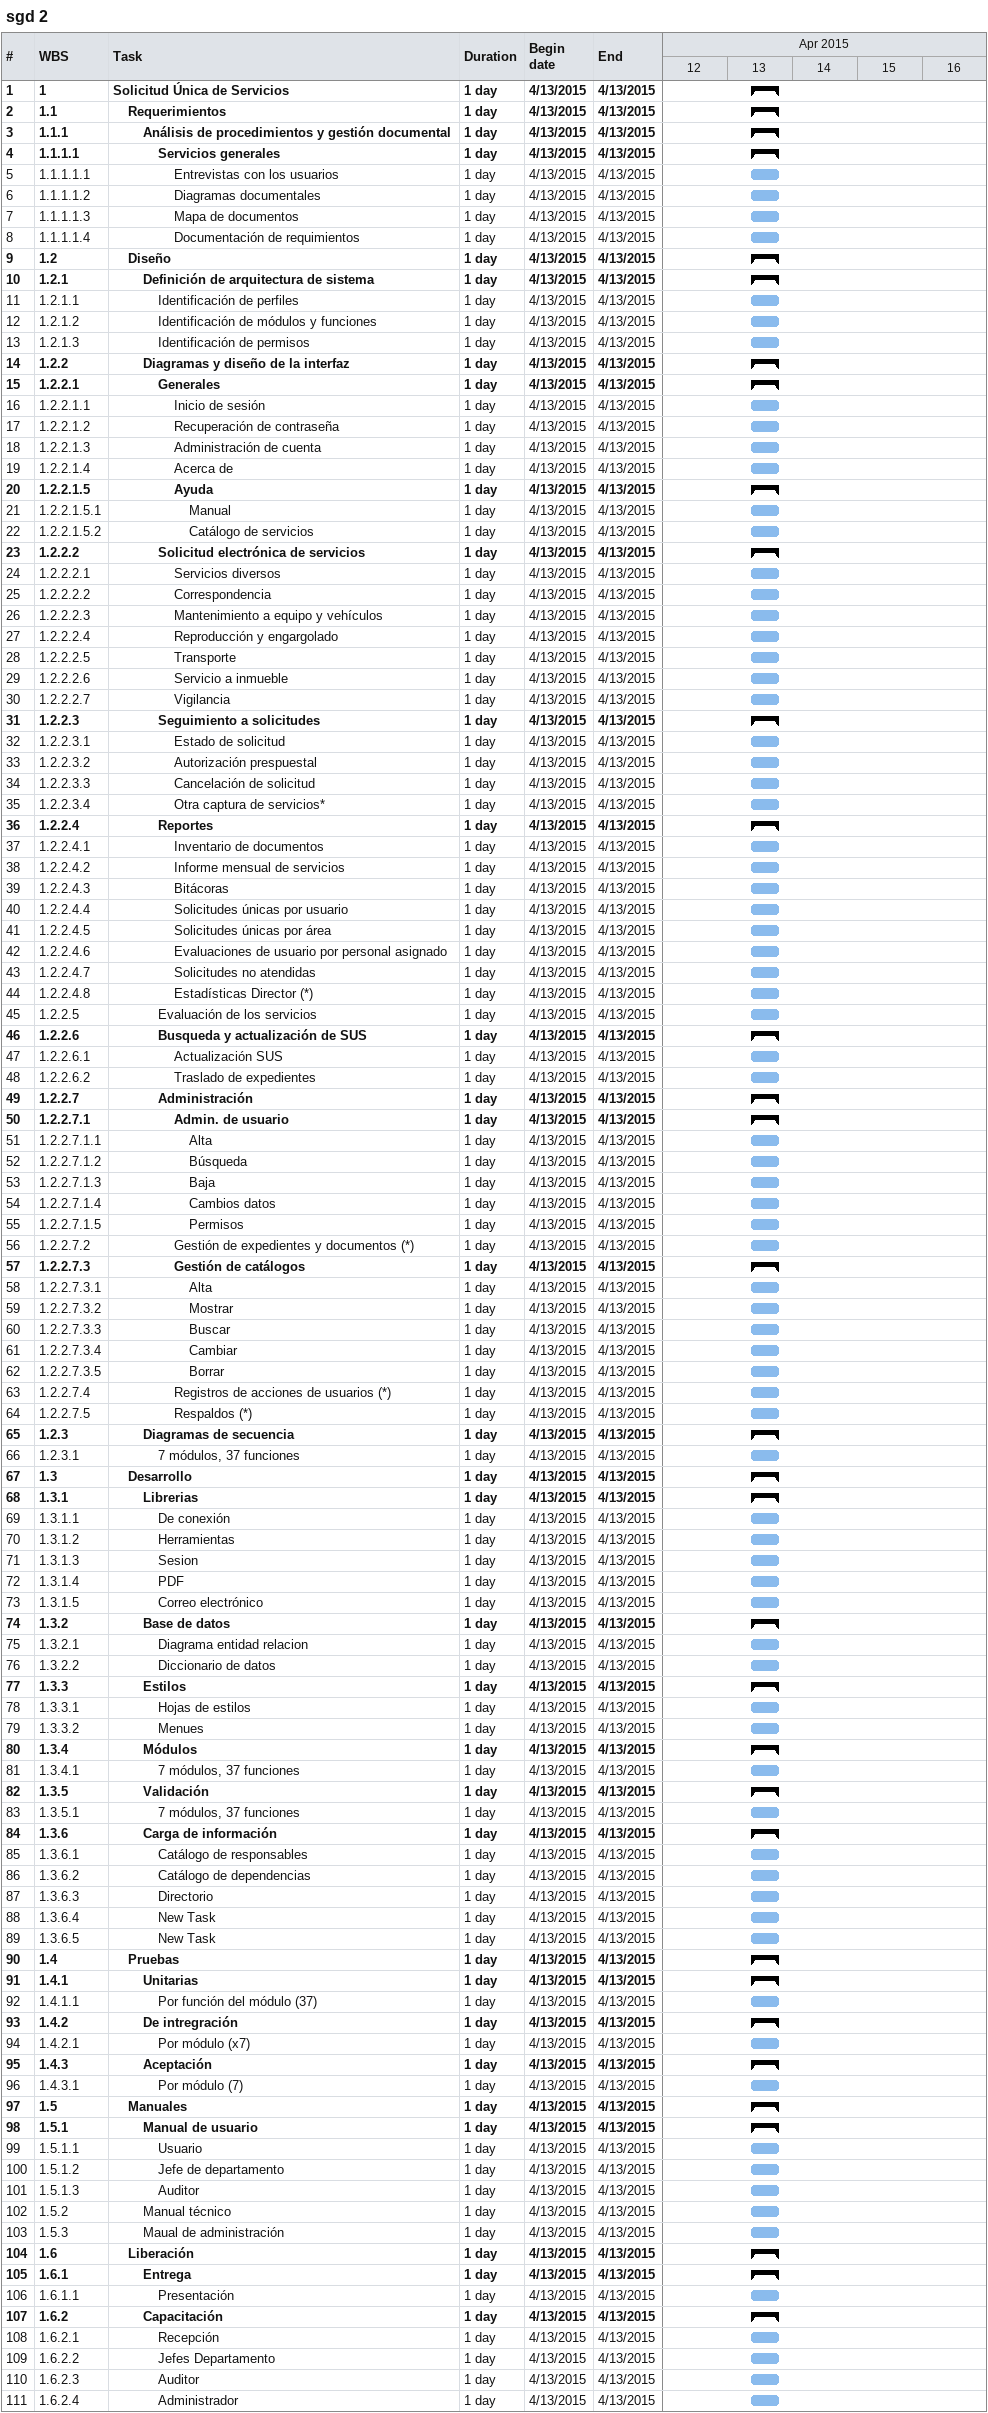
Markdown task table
sgd 2

| ID | WBS | Task | Duration | Start | Finish |
|---|---|---|---|---|---|
| 1 | 1 | **Solicitud Única de Servicios** | 1d | 2015-04-13 | 2015-04-13 |
| 2 | 1.1 | **Requerimientos** | 1d | 2015-04-13 | 2015-04-13 |
| 3 | 1.1.1 | **Análisis de procedimientos y gestión documental** | 1d | 2015-04-13 | 2015-04-13 |
| 4 | 1.1.1.1 | **Servicios generales** | 1d | 2015-04-13 | 2015-04-13 |
| 5 | 1.1.1.1.1 | Entrevistas con los usuarios | 1d | 2015-04-13 | 2015-04-13 |
| 6 | 1.1.1.1.2 | Diagramas documentales | 1d | 2015-04-13 | 2015-04-13 |
| 7 | 1.1.1.1.3 | Mapa de documentos | 1d | 2015-04-13 | 2015-04-13 |
| 8 | 1.1.1.1.4 | Documentación de requimientos | 1d | 2015-04-13 | 2015-04-13 |
| 9 | 1.2 | **Diseño** | 1d | 2015-04-13 | 2015-04-13 |
| 10 | 1.2.1 | **Definición de arquitectura de sistema** | 1d | 2015-04-13 | 2015-04-13 |
| 11 | 1.2.1.1 | Identificación de perfiles | 1d | 2015-04-13 | 2015-04-13 |
| 12 | 1.2.1.2 | Identificación de módulos y funciones | 1d | 2015-04-13 | 2015-04-13 |
| 13 | 1.2.1.3 | Identificación de permisos | 1d | 2015-04-13 | 2015-04-13 |
| 14 | 1.2.2 | **Diagramas y diseño de la interfaz** | 1d | 2015-04-13 | 2015-04-13 |
| 15 | 1.2.2.1 | **Generales** | 1d | 2015-04-13 | 2015-04-13 |
| 16 | 1.2.2.1.1 | Inicio de sesión | 1d | 2015-04-13 | 2015-04-13 |
| 17 | 1.2.2.1.2 | Recuperación de contraseña | 1d | 2015-04-13 | 2015-04-13 |
| 18 | 1.2.2.1.3 | Administración de cuenta | 1d | 2015-04-13 | 2015-04-13 |
| 19 | 1.2.2.1.4 | Acerca de | 1d | 2015-04-13 | 2015-04-13 |
| 20 | 1.2.2.1.5 | **Ayuda** | 1d | 2015-04-13 | 2015-04-13 |
| 21 | 1.2.2.1.5.1 | Manual | 1d | 2015-04-13 | 2015-04-13 |
| 22 | 1.2.2.1.5.2 | Catálogo de servicios | 1d | 2015-04-13 | 2015-04-13 |
| 23 | 1.2.2.2 | **Solicitud electrónica de servicios** | 1d | 2015-04-13 | 2015-04-13 |
| 24 | 1.2.2.2.1 | Servicios diversos | 1d | 2015-04-13 | 2015-04-13 |
| 25 | 1.2.2.2.2 | Correspondencia | 1d | 2015-04-13 | 2015-04-13 |
| 26 | 1.2.2.2.3 | Mantenimiento a equipo y vehículos | 1d | 2015-04-13 | 2015-04-13 |
| 27 | 1.2.2.2.4 | Reproducción y engargolado | 1d | 2015-04-13 | 2015-04-13 |
| 28 | 1.2.2.2.5 | Transporte | 1d | 2015-04-13 | 2015-04-13 |
| 29 | 1.2.2.2.6 | Servicio a inmueble | 1d | 2015-04-13 | 2015-04-13 |
| 30 | 1.2.2.2.7 | Vigilancia | 1d | 2015-04-13 | 2015-04-13 |
| 31 | 1.2.2.3 | **Seguimiento a solicitudes** | 1d | 2015-04-13 | 2015-04-13 |
| 32 | 1.2.2.3.1 | Estado de solicitud | 1d | 2015-04-13 | 2015-04-13 |
| 33 | 1.2.2.3.2 | Autorización prespuestal | 1d | 2015-04-13 | 2015-04-13 |
| 34 | 1.2.2.3.3 | Cancelación de solicitud | 1d | 2015-04-13 | 2015-04-13 |
| 35 | 1.2.2.3.4 | Otra captura de servicios* | 1d | 2015-04-13 | 2015-04-13 |
| 36 | 1.2.2.4 | **Reportes** | 1d | 2015-04-13 | 2015-04-13 |
| 37 | 1.2.2.4.1 | Inventario de documentos | 1d | 2015-04-13 | 2015-04-13 |
| 38 | 1.2.2.4.2 | Informe mensual de servicios | 1d | 2015-04-13 | 2015-04-13 |
| 39 | 1.2.2.4.3 | Bitácoras | 1d | 2015-04-13 | 2015-04-13 |
| 40 | 1.2.2.4.4 | Solicitudes únicas por usuario | 1d | 2015-04-13 | 2015-04-13 |
| 41 | 1.2.2.4.5 | Solicitudes únicas por área | 1d | 2015-04-13 | 2015-04-13 |
| 42 | 1.2.2.4.6 | Evaluaciones de usuario por personal asignado | 1d | 2015-04-13 | 2015-04-13 |
| 43 | 1.2.2.4.7 | Solicitudes no atendidas | 1d | 2015-04-13 | 2015-04-13 |
| 44 | 1.2.2.4.8 | Estadísticas Director (*) | 1d | 2015-04-13 | 2015-04-13 |
| 45 | 1.2.2.5 | Evaluación de los servicios | 1d | 2015-04-13 | 2015-04-13 |
| 46 | 1.2.2.6 | **Busqueda y actualización de SUS** | 1d | 2015-04-13 | 2015-04-13 |
| 47 | 1.2.2.6.1 | Actualización SUS | 1d | 2015-04-13 | 2015-04-13 |
| 48 | 1.2.2.6.2 | Traslado de expedientes | 1d | 2015-04-13 | 2015-04-13 |
| 49 | 1.2.2.7 | **Administración** | 1d | 2015-04-13 | 2015-04-13 |
| 50 | 1.2.2.7.1 | **Admin. de usuario** | 1d | 2015-04-13 | 2015-04-13 |
| 51 | 1.2.2.7.1.1 | Alta | 1d | 2015-04-13 | 2015-04-13 |
| 52 | 1.2.2.7.1.2 | Búsqueda | 1d | 2015-04-13 | 2015-04-13 |
| 53 | 1.2.2.7.1.3 | Baja | 1d | 2015-04-13 | 2015-04-13 |
| 54 | 1.2.2.7.1.4 | Cambios datos | 1d | 2015-04-13 | 2015-04-13 |
| 55 | 1.2.2.7.1.5 | Permisos | 1d | 2015-04-13 | 2015-04-13 |
| 56 | 1.2.2.7.2 | Gestión de expedientes y documentos (*) | 1d | 2015-04-13 | 2015-04-13 |
| 57 | 1.2.2.7.3 | **Gestión de catálogos** | 1d | 2015-04-13 | 2015-04-13 |
| 58 | 1.2.2.7.3.1 | Alta | 1d | 2015-04-13 | 2015-04-13 |
| 59 | 1.2.2.7.3.2 | Mostrar | 1d | 2015-04-13 | 2015-04-13 |
| 60 | 1.2.2.7.3.3 | Buscar | 1d | 2015-04-13 | 2015-04-13 |
| 61 | 1.2.2.7.3.4 | Cambiar | 1d | 2015-04-13 | 2015-04-13 |
| 62 | 1.2.2.7.3.5 | Borrar | 1d | 2015-04-13 | 2015-04-13 |
| 63 | 1.2.2.7.4 | Registros de acciones de usuarios (*) | 1d | 2015-04-13 | 2015-04-13 |
| 64 | 1.2.2.7.5 | Respaldos (*) | 1d | 2015-04-13 | 2015-04-13 |
| 65 | 1.2.3 | **Diagramas de secuencia** | 1d | 2015-04-13 | 2015-04-13 |
| 66 | 1.2.3.1 | 7 módulos, 37 funciones | 1d | 2015-04-13 | 2015-04-13 |
| 67 | 1.3 | **Desarrollo** | 1d | 2015-04-13 | 2015-04-13 |
| 68 | 1.3.1 | **Librerias** | 1d | 2015-04-13 | 2015-04-13 |
| 69 | 1.3.1.1 | De conexión | 1d | 2015-04-13 | 2015-04-13 |
| 70 | 1.3.1.2 | Herramientas | 1d | 2015-04-13 | 2015-04-13 |
| 71 | 1.3.1.3 | Sesion | 1d | 2015-04-13 | 2015-04-13 |
| 72 | 1.3.1.4 | PDF | 1d | 2015-04-13 | 2015-04-13 |
| 73 | 1.3.1.5 | Correo electrónico | 1d | 2015-04-13 | 2015-04-13 |
| 74 | 1.3.2 | **Base de datos** | 1d | 2015-04-13 | 2015-04-13 |
| 75 | 1.3.2.1 | Diagrama entidad relacion | 1d | 2015-04-13 | 2015-04-13 |
| 76 | 1.3.2.2 | Diccionario de datos | 1d | 2015-04-13 | 2015-04-13 |
| 77 | 1.3.3 | **Estilos** | 1d | 2015-04-13 | 2015-04-13 |
| 78 | 1.3.3.1 | Hojas de estilos | 1d | 2015-04-13 | 2015-04-13 |
| 79 | 1.3.3.2 | Menues | 1d | 2015-04-13 | 2015-04-13 |
| 80 | 1.3.4 | **Módulos** | 1d | 2015-04-13 | 2015-04-13 |
| 81 | 1.3.4.1 | 7 módulos, 37 funciones | 1d | 2015-04-13 | 2015-04-13 |
| 82 | 1.3.5 | **Validación** | 1d | 2015-04-13 | 2015-04-13 |
| 83 | 1.3.5.1 | 7 módulos, 37 funciones | 1d | 2015-04-13 | 2015-04-13 |
| 84 | 1.3.6 | **Carga de información** | 1d | 2015-04-13 | 2015-04-13 |
| 85 | 1.3.6.1 | Catálogo de responsables | 1d | 2015-04-13 | 2015-04-13 |
| 86 | 1.3.6.2 | Catálogo de dependencias | 1d | 2015-04-13 | 2015-04-13 |
| 87 | 1.3.6.3 | Directorio | 1d | 2015-04-13 | 2015-04-13 |
| 88 | 1.3.6.4 | New Task | 1d | 2015-04-13 | 2015-04-13 |
| 89 | 1.3.6.5 | New Task | 1d | 2015-04-13 | 2015-04-13 |
| 90 | 1.4 | **Pruebas** | 1d | 2015-04-13 | 2015-04-13 |
| 91 | 1.4.1 | **Unitarias** | 1d | 2015-04-13 | 2015-04-13 |
| 92 | 1.4.1.1 | Por función del módulo (37) | 1d | 2015-04-13 | 2015-04-13 |
| 93 | 1.4.2 | **De intregración** | 1d | 2015-04-13 | 2015-04-13 |
| 94 | 1.4.2.1 | Por módulo (x7) | 1d | 2015-04-13 | 2015-04-13 |
| 95 | 1.4.3 | **Aceptación** | 1d | 2015-04-13 | 2015-04-13 |
| 96 | 1.4.3.1 | Por módulo (7) | 1d | 2015-04-13 | 2015-04-13 |
| 97 | 1.5 | **Manuales** | 1d | 2015-04-13 | 2015-04-13 |
| 98 | 1.5.1 | **Manual de usuario** | 1d | 2015-04-13 | 2015-04-13 |
| 99 | 1.5.1.1 | Usuario | 1d | 2015-04-13 | 2015-04-13 |
| 100 | 1.5.1.2 | Jefe de departamento | 1d | 2015-04-13 | 2015-04-13 |
| 101 | 1.5.1.3 | Auditor | 1d | 2015-04-13 | 2015-04-13 |
| 102 | 1.5.2 | Manual técnico | 1d | 2015-04-13 | 2015-04-13 |
| 103 | 1.5.3 | Maual de administración | 1d | 2015-04-13 | 2015-04-13 |
| 104 | 1.6 | **Liberación** | 1d | 2015-04-13 | 2015-04-13 |
| 105 | 1.6.1 | **Entrega** | 1d | 2015-04-13 | 2015-04-13 |
| 106 | 1.6.1.1 | Presentación | 1d | 2015-04-13 | 2015-04-13 |
| 107 | 1.6.2 | **Capacitación** | 1d | 2015-04-13 | 2015-04-13 |
| 108 | 1.6.2.1 | Recepción | 1d | 2015-04-13 | 2015-04-13 |
| 109 | 1.6.2.2 | Jefes Departamento | 1d | 2015-04-13 | 2015-04-13 |
| 110 | 1.6.2.3 | Auditor | 1d | 2015-04-13 | 2015-04-13 |
| 111 | 1.6.2.4 | Administrador | 1d | 2015-04-13 | 2015-04-13 |
